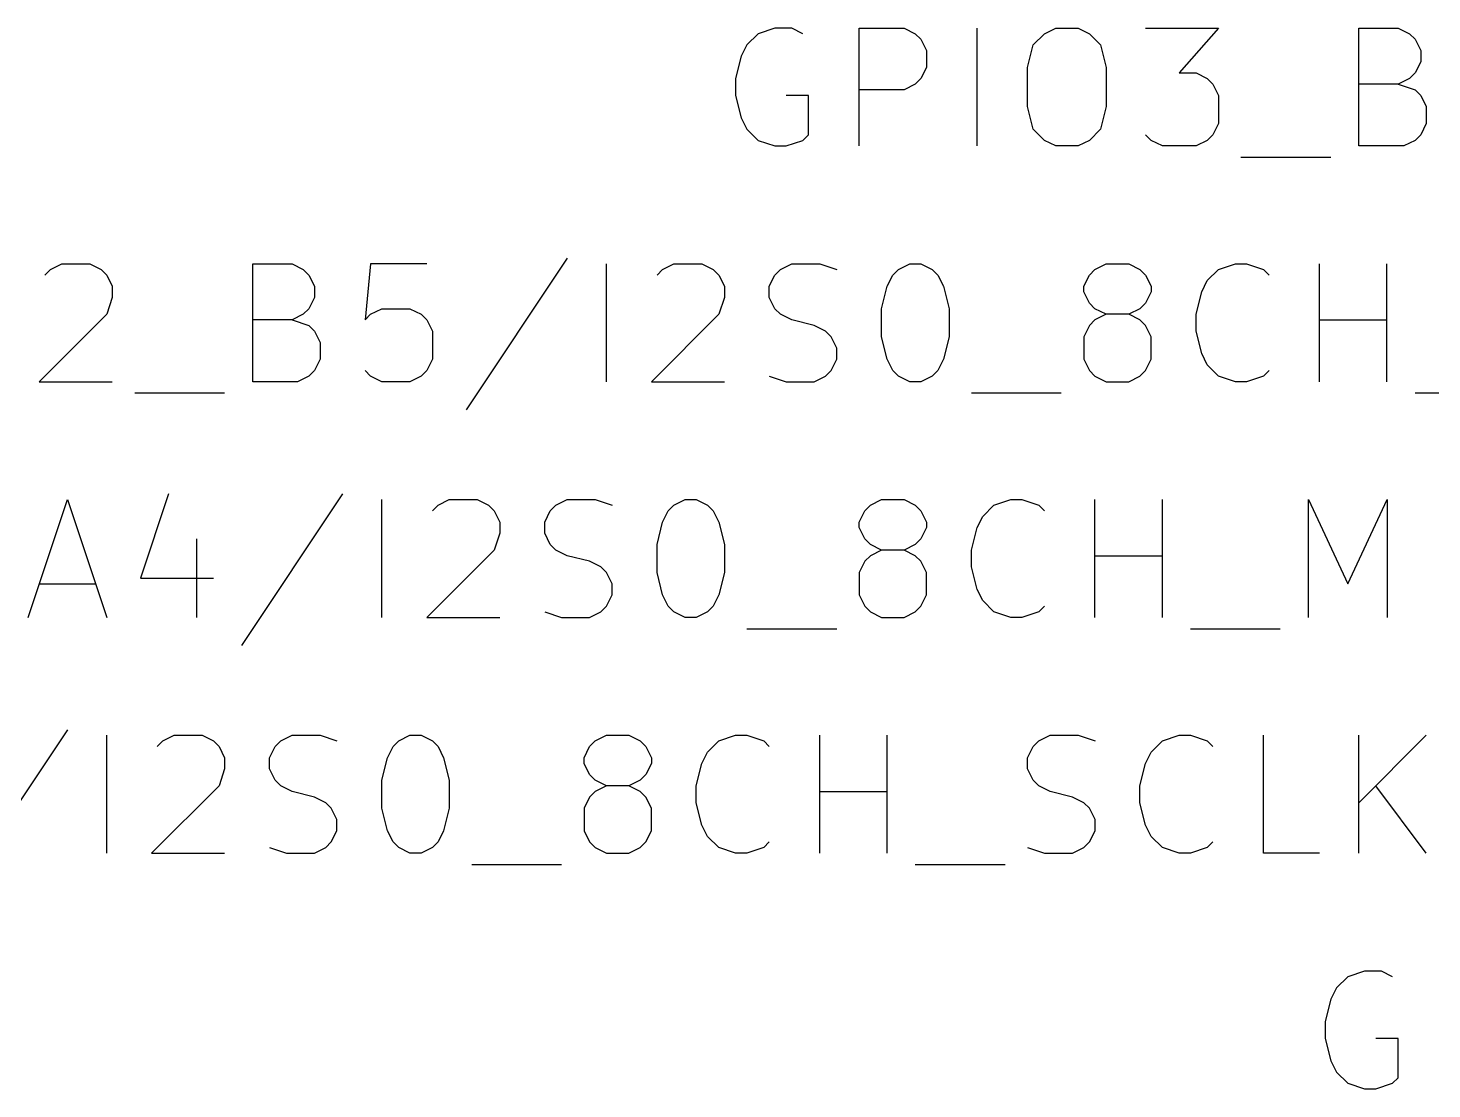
# Model space of a CAD drawing. Header units: millimetres. Extents: x 3 to 237, y -203 to -4.
# Drawn here: x 153.34 to 168.46, y -155.53 to -144.1 of the extents above; entities that cross this region are included whole.
import ezdxf

# ---------------------------------------------------------------- set-up
doc = ezdxf.new("R2010")
doc.units = ezdxf.units.MM
doc.layers.add('GREENSIXTYFIVE', color=129, linetype='CONTINUOUS')

msp = doc.modelspace()

# ---------------------------------------------------------------- linework, layer by layer
at = {"layer": 'GREENSIXTYFIVE', "linetype": 'CONTINUOUS'}
for p, q in [((161.2054, -144.158), (161.0844, -144.279)), ((161.3868, -144.0975), (161.2054, -144.158)), ((161.5682, -144.0975), (161.3868, -144.0975)), ((161.6892, -144.158), (161.5682, -144.0975)), ((162.2939, -145.3675), (162.2939, -144.0975)), ((162.2939, -144.0975), (162.7777, -144.0975)), ((162.7777, -144.0975), (162.8987, -144.158)), ((162.8987, -144.158), (162.9592, -144.2185)), ((162.9592, -144.2185), (163.0196, -144.3394)), ((163.5639, -145.3675), (163.5639, -144.0975)), ((164.1687, -144.279), (164.2897, -144.158)), ((164.2897, -144.158), (164.4106, -144.0975)), ((164.4106, -144.0975), (164.6525, -144.0975)), ((164.6525, -144.0975), (164.7735, -144.158)), ((164.7735, -144.158), (164.8944, -144.279)), ((165.3783, -144.0975), (166.1645, -144.0975)), ((166.1645, -144.0975), (165.7411, -144.5813)), ((167.6763, -145.3675), (167.6763, -144.0975)), ((167.6763, -144.0975), (168.0997, -144.0975)), ((168.0997, -144.0975), (168.2206, -144.158)), ((168.2206, -144.158), (168.2811, -144.2185)), ((168.2811, -144.2185), (168.3416, -144.3394)), ((161.0844, -144.279), (161.0239, -144.3999)), ((163.0196, -144.3394), (163.0196, -144.5209)), ((164.1083, -144.5209), (164.1687, -144.279)), ((164.8944, -144.279), (164.9549, -144.5209)), ((168.3416, -144.3394), (168.3416, -144.4604)), ((161.0239, -144.3999), (160.9635, -144.6418)), ((163.0196, -144.5209), (162.9592, -144.6418)), ((164.1083, -144.9442), (164.1083, -144.5209)), ((164.9549, -144.5209), (164.9549, -144.9442)), ((168.3416, -144.4604), (168.2811, -144.5813)), ((160.9635, -144.6418), (160.9635, -144.8232)), ((162.9592, -144.6418), (162.8987, -144.7023)), ((165.7411, -144.5813), (165.9226, -144.5813)), ((165.9226, -144.5813), (166.0435, -144.6418)), ((166.0435, -144.6418), (166.104, -144.7023)), ((168.2206, -144.6418), (168.0997, -144.7023)), ((168.2811, -144.5813), (168.2206, -144.6418)), ((160.9635, -144.8232), (161.0239, -145.0651)), ((161.7496, -144.8232), (161.5077, -144.8232)), ((161.7496, -145.2466), (161.7496, -144.8232)), ((162.7777, -144.7628), (162.2939, -144.7628)), ((162.8987, -144.7023), (162.7777, -144.7628)), ((166.104, -144.7023), (166.1645, -144.8232)), ((166.1645, -144.8232), (166.1645, -145.1256)), ((168.0997, -144.7023), (167.6763, -144.7023)), ((168.0997, -144.7023), (168.2811, -144.7628)), ((168.2811, -144.7628), (168.3416, -144.8232)), ((168.3416, -144.8232), (168.402, -144.9442)), ((164.1687, -145.1861), (164.1083, -144.9442)), ((164.9549, -144.9442), (164.8944, -145.1861)), ((168.402, -144.9442), (168.402, -145.1256)), ((161.0239, -145.0651), (161.0844, -145.1861)), ((166.1645, -145.1256), (166.104, -145.2466)), ((168.402, -145.1256), (168.3416, -145.2466)), ((161.0844, -145.1861), (161.2054, -145.3071)), ((161.6892, -145.3071), (161.7496, -145.2466)), ((164.2897, -145.3071), (164.1687, -145.1861)), ((164.8944, -145.1861), (164.7735, -145.3071)), ((165.4388, -145.3071), (165.3783, -145.2466)), ((166.104, -145.2466), (166.0435, -145.3071)), ((168.3416, -145.2466), (168.2811, -145.3071)), ((161.2054, -145.3071), (161.3868, -145.3675)), ((161.3868, -145.3675), (161.5077, -145.3675)), ((161.5077, -145.3675), (161.6892, -145.3071)), ((164.4106, -145.3675), (164.2897, -145.3071)), ((164.6525, -145.3675), (164.4106, -145.3675)), ((164.7735, -145.3071), (164.6525, -145.3675)), ((165.5597, -145.3675), (165.4388, -145.3071)), ((165.9226, -145.3675), (165.5597, -145.3675)), ((166.0435, -145.3071), (165.9226, -145.3675)), ((168.1601, -145.3675), (167.6763, -145.3675)), ((168.2811, -145.3071), (168.1601, -145.3675)), ((166.4064, -145.4885), (167.374, -145.4885)), ((153.5855, -146.698), (153.7065, -146.6375)), ((153.7065, -146.6375), (154.0089, -146.6375)), ((154.0089, -146.6375), (154.1298, -146.698)), ((155.7626, -147.9075), (155.7626, -146.6375)), ((155.7626, -146.6375), (156.186, -146.6375)), ((156.186, -146.6375), (156.3069, -146.698)), ((157.0326, -146.6375), (156.9722, -147.2423)), ((157.6374, -146.6375), (157.0326, -146.6375)), ((159.1493, -146.5771), (158.0607, -148.2099)), ((159.5726, -147.9075), (159.5726, -146.6375)), ((160.1774, -146.698), (160.2984, -146.6375)), ((160.2984, -146.6375), (160.6008, -146.6375)), ((160.6008, -146.6375), (160.7217, -146.698)), ((161.4474, -146.698), (161.5684, -146.6375)), ((161.5684, -146.6375), (161.8707, -146.6375)), ((161.8707, -146.6375), (162.0522, -146.698)), ((162.7174, -146.698), (162.8383, -146.6375)), ((162.8383, -146.6375), (162.9593, -146.6375)), ((162.9593, -146.6375), (163.0802, -146.698)), ((164.834, -146.698), (164.955, -146.6375)), ((164.955, -146.6375), (165.1969, -146.6375)), ((165.1969, -146.6375), (165.3178, -146.698)), ((166.1645, -146.698), (166.3459, -146.6375)), ((166.3459, -146.6375), (166.4668, -146.6375)), ((166.4668, -146.6375), (166.6483, -146.698)), ((167.253, -147.9075), (167.253, -146.6375)), ((167.9787, -147.9075), (167.9787, -146.6375)), ((153.5251, -146.7585), (153.5855, -146.698)), ((154.1298, -146.698), (154.1903, -146.7585)), ((154.1903, -146.7585), (154.2508, -146.8794)), ((156.3069, -146.698), (156.3674, -146.7585)), ((156.3674, -146.7585), (156.4279, -146.8794)), ((160.117, -146.7585), (160.1774, -146.698)), ((160.7217, -146.698), (160.7822, -146.7585)), ((160.7822, -146.7585), (160.8427, -146.8794)), ((161.3265, -146.8794), (161.3869, -146.7585)), ((161.3869, -146.7585), (161.4474, -146.698)), ((162.5964, -146.8794), (162.6569, -146.7585)), ((162.6569, -146.7585), (162.7174, -146.698)), ((163.0802, -146.698), (163.1407, -146.7585)), ((163.1407, -146.7585), (163.2012, -146.8794)), ((164.7131, -146.8794), (164.7735, -146.7585)), ((164.7735, -146.7585), (164.834, -146.698)), ((165.3178, -146.698), (165.3783, -146.7585)), ((165.3783, -146.7585), (165.4388, -146.8794)), ((166.0435, -146.819), (166.1645, -146.698)), ((166.6483, -146.698), (166.7087, -146.7585)), ((154.2508, -146.8794), (154.2508, -147.0004)), ((156.4279, -146.8794), (156.4279, -147.0004)), ((160.8427, -146.8794), (160.8427, -147.0004)), ((161.3265, -147.0004), (161.3265, -146.8794)), ((162.536, -147.1213), (162.5964, -146.8794)), ((163.2012, -146.8794), (163.2617, -147.1213)), ((164.7131, -146.9399), (164.7131, -146.8794)), ((164.7735, -147.0609), (164.7131, -146.9399)), ((165.4388, -146.9399), (165.3783, -147.0609)), ((165.4388, -146.8794), (165.4388, -146.9399)), ((165.9226, -147.1818), (165.983, -146.9399)), ((165.983, -146.9399), (166.0435, -146.819)), ((154.2508, -147.0004), (154.1903, -147.1818)), ((156.4279, -147.0004), (156.3674, -147.1213)), ((160.8427, -147.0004), (160.7822, -147.1818)), ((161.3869, -147.1213), (161.3265, -147.0004)), ((164.834, -147.1213), (164.7735, -147.0609)), ((165.3783, -147.0609), (165.3178, -147.1213)), ((154.1903, -147.1818), (153.4646, -147.9075)), ((156.186, -147.2423), (155.7626, -147.2423)), ((156.3069, -147.1818), (156.186, -147.2423)), ((156.186, -147.2423), (156.3674, -147.3028)), ((156.3674, -147.1213), (156.3069, -147.1818)), ((156.9722, -147.2423), (157.0326, -147.1818)), ((157.0326, -147.1818), (157.1536, -147.1213)), ((157.1536, -147.1213), (157.456, -147.1213)), ((157.456, -147.1213), (157.5769, -147.1818)), ((157.5769, -147.1818), (157.6374, -147.2423)), ((157.6374, -147.2423), (157.6979, -147.3632)), ((160.7822, -147.1818), (160.0565, -147.9075)), ((161.4474, -147.1818), (161.3869, -147.1213)), ((161.5684, -147.2423), (161.4474, -147.1818)), ((161.8103, -147.3028), (161.5684, -147.2423)), ((162.536, -147.4237), (162.536, -147.1213)), ((163.2617, -147.1213), (163.2617, -147.4237)), ((164.834, -147.2423), (164.7735, -147.3028)), ((164.955, -147.1818), (164.834, -147.1213)), ((164.955, -147.1818), (164.834, -147.2423)), ((165.1969, -147.1818), (164.955, -147.1818)), ((165.3178, -147.1213), (165.1969, -147.1818)), ((165.3178, -147.2423), (165.1969, -147.1818)), ((165.3783, -147.3028), (165.3178, -147.2423)), ((165.9226, -147.3632), (165.9226, -147.1818)), ((167.253, -147.2423), (167.9787, -147.2423)), ((156.3674, -147.3028), (156.4279, -147.3632)), ((156.4279, -147.3632), (156.4883, -147.4842)), ((157.6979, -147.3632), (157.6979, -147.6656)), ((161.9312, -147.3632), (161.8103, -147.3028)), ((161.9917, -147.4237), (161.9312, -147.3632)), ((164.7735, -147.3028), (164.7131, -147.4237)), ((165.4388, -147.4237), (165.3783, -147.3028)), ((165.983, -147.6051), (165.9226, -147.3632)), ((156.4883, -147.4842), (156.4883, -147.6656)), ((162.0522, -147.5447), (161.9917, -147.4237)), ((162.0522, -147.6656), (162.0522, -147.5447)), ((162.5964, -147.6656), (162.536, -147.4237)), ((163.2617, -147.4237), (163.2012, -147.6656)), ((164.7131, -147.4237), (164.7131, -147.6656)), ((165.4388, -147.6656), (165.4388, -147.4237)), ((156.4883, -147.6656), (156.4279, -147.7866)), ((157.6979, -147.6656), (157.6374, -147.7866)), ((161.9917, -147.7866), (162.0522, -147.6656)), ((162.6569, -147.7866), (162.5964, -147.6656)), ((163.2012, -147.6656), (163.1407, -147.7866)), ((164.7131, -147.6656), (164.7735, -147.7866)), ((165.3783, -147.7866), (165.4388, -147.6656)), ((166.0435, -147.7261), (165.983, -147.6051)), ((156.3674, -147.8471), (156.2464, -147.9075)), ((156.4279, -147.7866), (156.3674, -147.8471)), ((157.0326, -147.8471), (156.9722, -147.7866)), ((157.1536, -147.9075), (157.0326, -147.8471)), ((157.5769, -147.8471), (157.456, -147.9075)), ((157.6374, -147.7866), (157.5769, -147.8471)), ((161.3265, -147.8471), (161.5079, -147.9075)), ((161.8103, -147.9075), (161.9312, -147.8471)), ((161.9312, -147.8471), (161.9917, -147.7866)), ((162.7174, -147.8471), (162.6569, -147.7866)), ((162.8383, -147.9075), (162.7174, -147.8471)), ((163.0802, -147.8471), (162.9593, -147.9075)), ((163.1407, -147.7866), (163.0802, -147.8471)), ((164.7735, -147.7866), (164.834, -147.8471)), ((164.834, -147.8471), (164.955, -147.9075)), ((165.1969, -147.9075), (165.3178, -147.8471)), ((165.3178, -147.8471), (165.3783, -147.7866)), ((166.1645, -147.8471), (166.0435, -147.7261)), ((166.3459, -147.9075), (166.1645, -147.8471)), ((166.6483, -147.8471), (166.4668, -147.9075)), ((166.7087, -147.7866), (166.6483, -147.8471)), ((153.4646, -147.9075), (154.2508, -147.9075)), ((156.2464, -147.9075), (155.7626, -147.9075)), ((157.456, -147.9075), (157.1536, -147.9075)), ((160.0565, -147.9075), (160.8427, -147.9075)), ((161.5079, -147.9075), (161.8103, -147.9075)), ((162.9593, -147.9075), (162.8383, -147.9075)), ((164.955, -147.9075), (165.1969, -147.9075)), ((166.4668, -147.9075), (166.3459, -147.9075)), ((154.4927, -148.0285), (155.4603, -148.0285)), ((163.5036, -148.0285), (164.4712, -148.0285)), ((168.2812, -148.0285), (169.2488, -148.0285)), ((153.3436, -150.4475), (153.7669, -149.1775)), ((153.7669, -149.1775), (154.1903, -150.4475)), ((154.8555, -149.1171), (154.5532, -150.0242)), ((156.7303, -149.1171), (155.6417, -150.7499)), ((157.1536, -150.4475), (157.1536, -149.1775)), ((157.7584, -149.238), (157.8794, -149.1775)), ((157.8794, -149.1775), (158.1818, -149.1775)), ((158.1818, -149.1775), (158.3027, -149.238)), ((159.0284, -149.238), (159.1494, -149.1775)), ((159.1494, -149.1775), (159.4517, -149.1775)), ((159.4517, -149.1775), (159.6332, -149.238)), ((160.2984, -149.238), (160.4193, -149.1775)), ((160.4193, -149.1775), (160.5403, -149.1775)), ((160.5403, -149.1775), (160.6612, -149.238)), ((162.415, -149.238), (162.536, -149.1775)), ((162.536, -149.1775), (162.7779, -149.1775)), ((162.7779, -149.1775), (162.8988, -149.238)), ((163.7455, -149.238), (163.9269, -149.1775)), ((163.9269, -149.1775), (164.0478, -149.1775)), ((164.0478, -149.1775), (164.2293, -149.238)), ((164.834, -150.4475), (164.834, -149.1775)), ((165.5597, -150.4475), (165.5597, -149.1775)), ((167.1321, -150.4475), (167.1321, -149.1775)), ((167.1321, -149.1775), (167.5555, -150.0847)), ((167.5555, -150.0847), (167.9788, -149.1775)), ((167.9788, -149.1775), (167.9788, -150.4475)), ((157.698, -149.2985), (157.7584, -149.238)), ((158.3027, -149.238), (158.3632, -149.2985)), ((158.3632, -149.2985), (158.4237, -149.4194)), ((158.9075, -149.4194), (158.9679, -149.2985)), ((158.9679, -149.2985), (159.0284, -149.238)), ((160.1774, -149.4194), (160.2379, -149.2985)), ((160.2379, -149.2985), (160.2984, -149.238)), ((160.6612, -149.238), (160.7217, -149.2985)), ((160.7217, -149.2985), (160.7822, -149.4194)), ((162.2941, -149.4194), (162.3545, -149.2985)), ((162.3545, -149.2985), (162.415, -149.238)), ((162.8988, -149.238), (162.9593, -149.2985)), ((162.9593, -149.2985), (163.0198, -149.4194)), ((163.564, -149.4799), (163.6245, -149.359)), ((163.6245, -149.359), (163.7455, -149.238)), ((164.2293, -149.238), (164.2897, -149.2985)), ((158.4237, -149.4194), (158.4237, -149.5404)), ((158.9075, -149.5404), (158.9075, -149.4194)), ((160.117, -149.6613), (160.1774, -149.4194)), ((160.7822, -149.4194), (160.8427, -149.6613)), ((162.2941, -149.4799), (162.2941, -149.4194)), ((162.3545, -149.6009), (162.2941, -149.4799)), ((163.0198, -149.4799), (162.9593, -149.6009)), ((163.0198, -149.4194), (163.0198, -149.4799)), ((163.5036, -149.7218), (163.564, -149.4799)), ((155.1579, -149.6009), (155.1579, -150.4475)), ((158.4237, -149.5404), (158.3632, -149.7218)), ((158.9679, -149.6613), (158.9075, -149.5404)), ((159.0284, -149.7218), (158.9679, -149.6613)), ((160.117, -149.9637), (160.117, -149.6613)), ((160.8427, -149.6613), (160.8427, -149.9637)), ((162.415, -149.6613), (162.3545, -149.6009)), ((162.536, -149.7218), (162.415, -149.6613)), ((162.8988, -149.6613), (162.7779, -149.7218)), ((162.9593, -149.6009), (162.8988, -149.6613)), ((158.3632, -149.7218), (157.6375, -150.4475)), ((159.1494, -149.7823), (159.0284, -149.7218)), ((159.3913, -149.8428), (159.1494, -149.7823)), ((162.415, -149.7823), (162.3545, -149.8428)), ((162.536, -149.7218), (162.415, -149.7823)), ((162.7779, -149.7218), (162.536, -149.7218)), ((162.8988, -149.7823), (162.7779, -149.7218)), ((162.9593, -149.8428), (162.8988, -149.7823)), ((163.5036, -149.9032), (163.5036, -149.7218)), ((164.834, -149.7823), (165.5597, -149.7823)), ((159.5122, -149.9032), (159.3913, -149.8428)), ((159.5727, -149.9637), (159.5122, -149.9032)), ((159.6332, -150.0847), (159.5727, -149.9637)), ((160.1774, -150.2056), (160.117, -149.9637)), ((160.8427, -149.9637), (160.7822, -150.2056)), ((162.3545, -149.8428), (162.2941, -149.9637)), ((162.2941, -149.9637), (162.2941, -150.2056)), ((163.0198, -149.9637), (162.9593, -149.8428)), ((163.0198, -150.2056), (163.0198, -149.9637)), ((163.564, -150.1451), (163.5036, -149.9032)), ((153.4646, -150.0847), (154.0693, -150.0847)), ((154.5532, -150.0242), (155.3393, -150.0242)), ((159.6332, -150.2056), (159.6332, -150.0847)), ((159.5727, -150.3266), (159.6332, -150.2056)), ((160.2379, -150.3266), (160.1774, -150.2056)), ((160.7822, -150.2056), (160.7217, -150.3266)), ((162.2941, -150.2056), (162.3545, -150.3266)), ((162.9593, -150.3266), (163.0198, -150.2056)), ((163.6245, -150.2661), (163.564, -150.1451)), ((163.7455, -150.3871), (163.6245, -150.2661)), ((158.9075, -150.3871), (159.0889, -150.4475)), ((159.3913, -150.4475), (159.5122, -150.3871)), ((159.5122, -150.3871), (159.5727, -150.3266)), ((160.2984, -150.3871), (160.2379, -150.3266)), ((160.4193, -150.4475), (160.2984, -150.3871)), ((160.6612, -150.3871), (160.5403, -150.4475)), ((160.7217, -150.3266), (160.6612, -150.3871)), ((162.3545, -150.3266), (162.415, -150.3871)), ((162.415, -150.3871), (162.536, -150.4475)), ((162.7779, -150.4475), (162.8988, -150.3871)), ((162.8988, -150.3871), (162.9593, -150.3266)), ((163.9269, -150.4475), (163.7455, -150.3871)), ((164.2293, -150.3871), (164.0478, -150.4475)), ((164.2897, -150.3266), (164.2293, -150.3871)), ((157.6375, -150.4475), (158.4237, -150.4475)), ((159.0889, -150.4475), (159.3913, -150.4475)), ((160.5403, -150.4475), (160.4193, -150.4475)), ((161.0846, -150.5685), (162.0522, -150.5685)), ((162.536, -150.4475), (162.7779, -150.4475)), ((164.0478, -150.4475), (163.9269, -150.4475)), ((165.8622, -150.5685), (166.8298, -150.5685)), ((153.767, -151.6571), (152.6784, -153.2899)), ((154.1903, -152.9875), (154.1903, -151.7175)), ((154.7347, -151.8385), (154.7951, -151.778)), ((154.7951, -151.778), (154.9161, -151.7175)), ((154.9161, -151.7175), (155.2185, -151.7175)), ((155.2185, -151.7175), (155.3394, -151.778)), ((155.3394, -151.778), (155.3999, -151.8385)), ((156.0046, -151.8385), (156.0651, -151.778)), ((156.0651, -151.778), (156.1861, -151.7175)), ((156.1861, -151.7175), (156.4884, -151.7175)), ((156.4884, -151.7175), (156.6699, -151.778)), ((157.2746, -151.8385), (157.3351, -151.778)), ((157.3351, -151.778), (157.456, -151.7175)), ((157.456, -151.7175), (157.577, -151.7175)), ((157.577, -151.7175), (157.6979, -151.778)), ((157.6979, -151.778), (157.7584, -151.8385)), ((159.3912, -151.8385), (159.4517, -151.778)), ((159.4517, -151.778), (159.5727, -151.7175)), ((159.5727, -151.7175), (159.8146, -151.7175)), ((159.8146, -151.7175), (159.9355, -151.778)), ((159.9355, -151.778), (159.996, -151.8385)), ((160.6612, -151.899), (160.7822, -151.778)), ((160.7822, -151.778), (160.9636, -151.7175)), ((160.9636, -151.7175), (161.0845, -151.7175)), ((161.0845, -151.7175), (161.266, -151.778)), ((161.266, -151.778), (161.3264, -151.8385)), ((161.8707, -152.9875), (161.8707, -151.7175)), ((162.5964, -152.9875), (162.5964, -151.7175)), ((164.1688, -151.8385), (164.2293, -151.778)), ((164.2293, -151.778), (164.3503, -151.7175)), ((164.3503, -151.7175), (164.6526, -151.7175)), ((164.6526, -151.7175), (164.8341, -151.778)), ((165.4388, -151.899), (165.5598, -151.778)), ((165.5598, -151.778), (165.7412, -151.7175)), ((165.7412, -151.7175), (165.8621, -151.7175)), ((165.8621, -151.7175), (166.0436, -151.778)), ((166.0436, -151.778), (166.104, -151.8385)), ((166.6483, -152.9875), (166.6483, -151.7175)), ((167.6764, -152.9875), (167.6764, -151.7175)), ((168.4021, -151.7175), (167.6764, -152.4432)), ((155.3999, -151.8385), (155.4604, -151.9594)), ((155.9442, -151.9594), (156.0046, -151.8385)), ((157.2141, -151.9594), (157.2746, -151.8385)), ((157.7584, -151.8385), (157.8189, -151.9594)), ((159.3308, -151.9594), (159.3912, -151.8385)), ((159.996, -151.8385), (160.0565, -151.9594)), ((160.6007, -152.0199), (160.6612, -151.899)), ((164.1084, -151.9594), (164.1688, -151.8385)), ((165.3783, -152.0199), (165.4388, -151.899)), ((155.4604, -152.0804), (155.3999, -152.2618)), ((155.4604, -151.9594), (155.4604, -152.0804)), ((155.9442, -152.0804), (155.9442, -151.9594)), ((156.0046, -152.2013), (155.9442, -152.0804)), ((157.1537, -152.2013), (157.2141, -151.9594)), ((157.8189, -151.9594), (157.8794, -152.2013)), ((159.3308, -152.0199), (159.3308, -151.9594)), ((159.3912, -152.1409), (159.3308, -152.0199)), ((160.0565, -152.0199), (159.996, -152.1409)), ((160.0565, -151.9594), (160.0565, -152.0199)), ((160.5403, -152.2618), (160.6007, -152.0199)), ((164.1084, -152.0804), (164.1084, -151.9594)), ((164.1688, -152.2013), (164.1084, -152.0804)), ((165.3179, -152.2618), (165.3783, -152.0199)), ((156.0651, -152.2618), (156.0046, -152.2013)), ((157.1537, -152.5037), (157.1537, -152.2013)), ((157.8794, -152.2013), (157.8794, -152.5037)), ((159.4517, -152.2013), (159.3912, -152.1409)), ((159.5727, -152.2618), (159.4517, -152.2013)), ((159.9355, -152.2013), (159.8146, -152.2618)), ((159.996, -152.1409), (159.9355, -152.2013)), ((164.2293, -152.2618), (164.1688, -152.2013)), ((155.3999, -152.2618), (154.6742, -152.9875)), ((156.1861, -152.3223), (156.0651, -152.2618)), ((156.428, -152.3828), (156.1861, -152.3223)), ((156.5489, -152.4432), (156.428, -152.3828)), ((159.3912, -152.3828), (159.3308, -152.5037)), ((159.4517, -152.3223), (159.3912, -152.3828)), ((159.5727, -152.2618), (159.4517, -152.3223)), ((159.8146, -152.2618), (159.5727, -152.2618)), ((159.9355, -152.3223), (159.8146, -152.2618)), ((159.996, -152.3828), (159.9355, -152.3223)), ((160.0565, -152.5037), (159.996, -152.3828)), ((160.5403, -152.4432), (160.5403, -152.2618)), ((161.8707, -152.3223), (162.5964, -152.3223)), ((164.3503, -152.3223), (164.2293, -152.2618)), ((164.5922, -152.3828), (164.3503, -152.3223)), ((164.7131, -152.4432), (164.5922, -152.3828)), ((165.3179, -152.4432), (165.3179, -152.2618)), ((168.4021, -152.9875), (167.8579, -152.2618)), ((156.6094, -152.5037), (156.5489, -152.4432)), ((156.6699, -152.6247), (156.6094, -152.5037)), ((157.2141, -152.7456), (157.1537, -152.5037)), ((157.8794, -152.5037), (157.8189, -152.7456)), ((159.3308, -152.5037), (159.3308, -152.7456)), ((160.0565, -152.7456), (160.0565, -152.5037)), ((160.6007, -152.6851), (160.5403, -152.4432)), ((164.7736, -152.5037), (164.7131, -152.4432)), ((164.8341, -152.6247), (164.7736, -152.5037)), ((165.3783, -152.6851), (165.3179, -152.4432)), ((156.6699, -152.7456), (156.6699, -152.6247)), ((160.6612, -152.8061), (160.6007, -152.6851)), ((164.8341, -152.7456), (164.8341, -152.6247)), ((165.4388, -152.8061), (165.3783, -152.6851)), ((156.6094, -152.8666), (156.6699, -152.7456)), ((157.2746, -152.8666), (157.2141, -152.7456)), ((157.8189, -152.7456), (157.7584, -152.8666)), ((159.3308, -152.7456), (159.3912, -152.8666)), ((159.996, -152.8666), (160.0565, -152.7456)), ((160.7822, -152.9271), (160.6612, -152.8061)), ((164.7736, -152.8666), (164.8341, -152.7456)), ((165.5598, -152.9271), (165.4388, -152.8061)), ((154.6742, -152.9875), (155.4604, -152.9875)), ((155.9442, -152.9271), (156.1256, -152.9875)), ((156.1256, -152.9875), (156.428, -152.9875)), ((156.428, -152.9875), (156.5489, -152.9271)), ((156.5489, -152.9271), (156.6094, -152.8666)), ((157.3351, -152.9271), (157.2746, -152.8666)), ((157.456, -152.9875), (157.3351, -152.9271)), ((157.577, -152.9875), (157.456, -152.9875)), ((157.6979, -152.9271), (157.577, -152.9875)), ((157.7584, -152.8666), (157.6979, -152.9271)), ((159.3912, -152.8666), (159.4517, -152.9271)), ((159.4517, -152.9271), (159.5727, -152.9875)), ((159.5727, -152.9875), (159.8146, -152.9875)), ((159.8146, -152.9875), (159.9355, -152.9271)), ((159.9355, -152.9271), (159.996, -152.8666)), ((160.9636, -152.9875), (160.7822, -152.9271)), ((161.0845, -152.9875), (160.9636, -152.9875)), ((161.266, -152.9271), (161.0845, -152.9875)), ((161.3264, -152.8666), (161.266, -152.9271)), ((164.1084, -152.9271), (164.2898, -152.9875)), ((164.2898, -152.9875), (164.5922, -152.9875)), ((164.5922, -152.9875), (164.7131, -152.9271)), ((164.7131, -152.9271), (164.7736, -152.8666)), ((165.7412, -152.9875), (165.5598, -152.9271)), ((165.8621, -152.9875), (165.7412, -152.9875)), ((166.0436, -152.9271), (165.8621, -152.9875)), ((166.104, -152.8666), (166.0436, -152.9271)), ((167.2531, -152.9875), (166.6483, -152.9875)), ((158.1213, -153.1085), (159.0889, -153.1085)), ((162.8989, -153.1085), (163.8665, -153.1085)), ((167.5554, -154.318), (167.4344, -154.439)), ((167.7368, -154.2575), (167.5554, -154.318)), ((167.9182, -154.2575), (167.7368, -154.2575)), ((168.0392, -154.318), (167.9182, -154.2575)), ((167.4344, -154.439), (167.3739, -154.5599)), ((167.3739, -154.5599), (167.3135, -154.8018)), ((167.3135, -154.8018), (167.3135, -154.9832)), ((167.3135, -154.9832), (167.3739, -155.2251)), ((168.0996, -154.9832), (167.8577, -154.9832)), ((168.0996, -155.4066), (168.0996, -154.9832)), ((167.3739, -155.2251), (167.4344, -155.3461)), ((167.4344, -155.3461), (167.5554, -155.4671)), ((168.0392, -155.4671), (168.0996, -155.4066)), ((167.5554, -155.4671), (167.7368, -155.5275)), ((167.7368, -155.5275), (167.8577, -155.5275)), ((167.8577, -155.5275), (168.0392, -155.4671))]:
    msp.add_line(p, q, dxfattribs=at)

doc.saveas('drawing.dxf')
